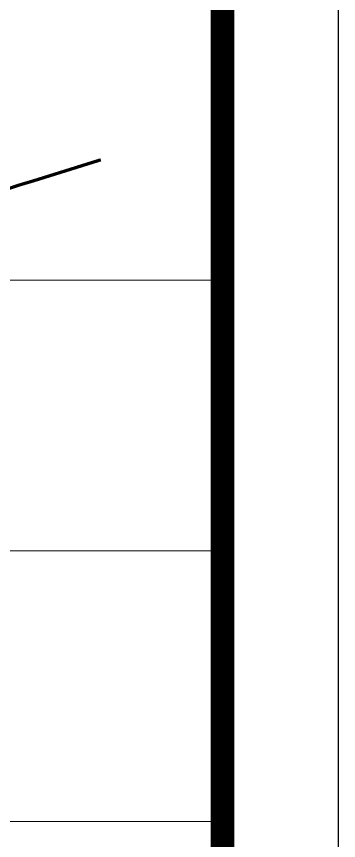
# Model space of a CAD drawing. Header units: millimetres. Extents: x -121190 to 167528, y -50070 to 22631.
# Drawn here: x 121063 to 121411, y 12983 to 13872 of the extents above; entities that cross this region are included whole.
import ezdxf

# ---------------------------------------------------------------- set-up
doc = ezdxf.new("R2010")
doc.units = ezdxf.units.MM
doc.header["$MEASUREMENT"] = 0
doc.layers.get('DEFPOINTS').update_dxf_attribs({"color": 87})
doc.layers.add('KHUNGTEN', color=7, linetype='Continuous', lineweight=20)
doc.layers.add('Xref khung ten  A3 TKCS$0$A-KY HIEU', color=34, linetype='Continuous', lineweight=20)

# ---------------------------------------------------------------- blocks, each defined once
blk = doc.blocks.new('Xref khung ten  A3 TKCS')
at = {"ltscale": 3, "const_width": 0.14}
blk.add_lwpolyline([(-57324.912, -13854.086), (-57324.172, -13853.834), (-57323.578, -13853.66), (-57321.989, -13853.164), (-57321.334, -13852.959), (-57320.639, -13852.743), (-57320.639, -13852.743), (-57320.639, -13852.743), (-57320.639, -13852.743)], dxfattribs=at)
at = {"layer": 'DEFPOINTS', "color": 125}
blk.add_lwpolyline([(-57730.367, -13938.757), (-57310.367, -13938.757), (-57310.367, -13641.757), (-57730.367, -13641.757)], close=True, dxfattribs=at)
at = {"layer": 'Xref khung ten  A3 TKCS$0$A-KY HIEU', "color": 0}
for p, q in [((-57376.705, -13857.93), (-57315.382, -13857.93)), ((-57376.705, -13869.611), (-57315.382, -13869.611)), ((-57376.705, -13881.291), (-57315.382, -13881.291))]:
    blk.add_line(p, q, dxfattribs=at)
at = {"layer": 'Xref khung ten  A3 TKCS$0$A-KY HIEU', "color": 0, "const_width": 1.022}
blk.add_lwpolyline([(-57716.022, -13933.853), (-57716.022, -13646.66), (-57315.382, -13646.66), (-57315.382, -13933.853)], close=True, dxfattribs=at)

msp = doc.modelspace()

# ---------------------------------------------------------------- block references
at = {"layer": 'KHUNGTEN', "xscale": 25, "yscale": 25, "zscale": 25}
msp.add_blockref('Xref khung ten  A3 TKCS', (1554170.24, 360035.74), dxfattribs=at)

doc.saveas('drawing.dxf')
